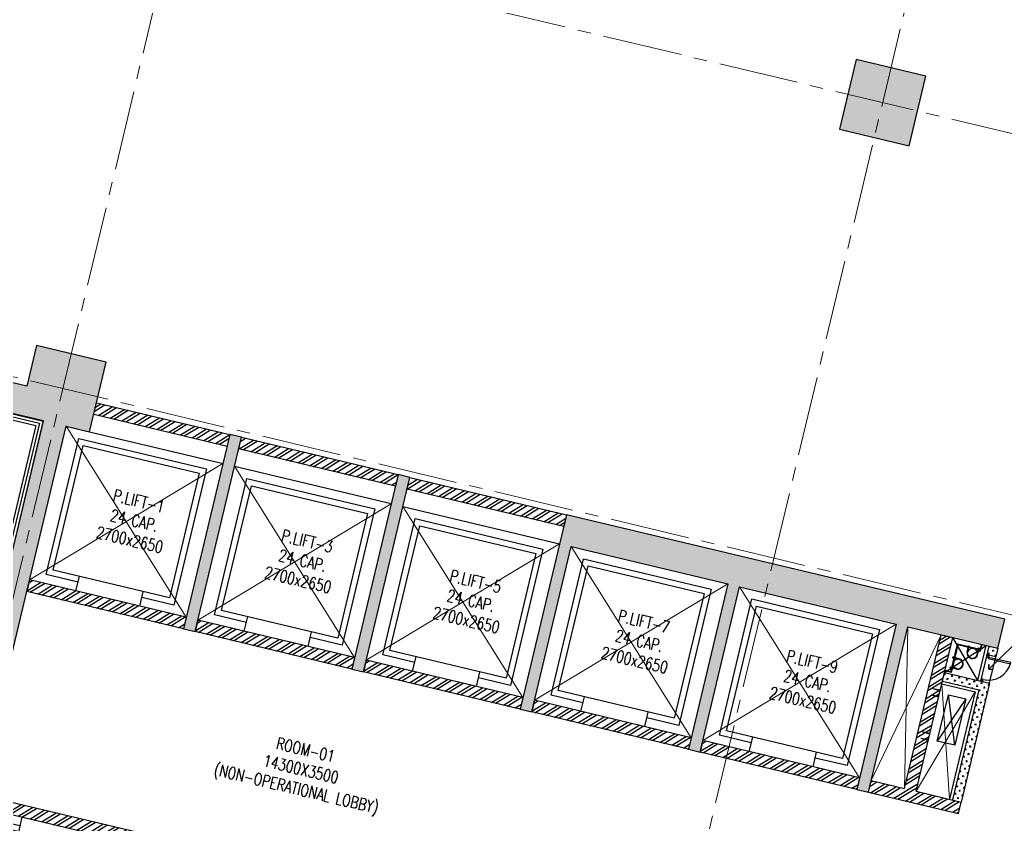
# Model space of a CAD drawing. Header units: millimetres. Extents: x 783817721 to 783927949, y 1443754877 to 1443839643.
# Drawn here: x 783847323 to 783863841, y 1443805401 to 1443818891 of the extents above; entities that cross this region are included whole.
import ezdxf

# ---------------------------------------------------------------- set-up
doc = ezdxf.new("R2010")
doc.units = ezdxf.units.MM
doc.header["$LTSCALE"] = 700
doc.header["$PDMODE"] = 32
doc.header["$PDSIZE"] = 0.35
doc.linetypes.add('CENTER2', pattern=[28.575000000000003, 19.05, -3.175, 3.175, -3.175])
doc.linetypes.add('HIDDEN', pattern=[9.524999999999999, 6.35, -3.175])
doc.layers.get('0').update_dxf_attribs({"linetype": 'CONTINUOUS'})
doc.layers.get('Defpoints').update_dxf_attribs({"linetype": 'CONTINUOUS'})
for name, color, linetype in [('A-COL', 31, 'CONTINUOUS'), ('A-COL-HAT', 250, 'CONTINUOUS'), ('A-CUTO-ABOVE', 8, 'HIDDEN'), ('A-DIM-GRID', 3, 'CONTINUOUS'), ('A-DOOR', 1, 'CONTINUOUS'), ('A-HATCH', 8, 'CONTINUOUS'), ('A-LIFT', 2, 'CONTINUOUS'), ('A-RAIL', 8, 'CONTINUOUS'), ('A-SERVICE', 254, 'HIDDEN'), ('A-SILL', 2, 'CONTINUOUS'), ('A-SILL-XXX', 2, 'CONTINUOUS'), ('A-TAG-DOOR', 2, 'CONTINUOUS'), ('A-TAG-RMNAME', 6, 'CONTINUOUS'), ('A-Title', 2, 'CONTINUOUS'), ('A-WALL', 7, 'CONTINUOUS'), ('A-WALL 150', 6, 'CONTINUOUS'), ('A-WALL-XXX', 7, 'CONTINUOUS'), ('PL-CLAMP', 31, 'CONTINUOUS')]:
    doc.layers.add(name, color=color, linetype=linetype)
for name, color, linetype, lineweight in [('A-CUTOUT BELOW', 8, 'HIDDEN', 5), ('A-GRID', 31, 'CENTER2', 5), ('PL-RWP', 220, 'CONTINUOUS', 0)]:
    doc.layers.add(name, color=color, linetype=linetype, lineweight=lineweight)
doc.styles.add('ROMANS', font='romans.shx')
doc.dimstyles.new('A-DIM-100', dxfattribs={"dimscale": 100, "dimtxt": 2, "dimasz": 1.5, "dimexe": 0, "dimexo": 0, "dimgap": 0.5, "dimtad": 1, "dimdec": 0, "dimzin": 0, "dimdsep": 46, "dimtxsty": 'ROMANS', "dimblk": 'AR-DIM-ARROW', "dimcen": 0.09, "dimclrd": 3, "dimclre": 8, "dimclrt": 6, "dimadec": 0, "dimazin": 0, "dimtfac": 1, "dimtdec": 0, "dimtofl": 0, "dimtmove": 0, "dimatfit": 3, "dimldrblk": 'AR-LED-ARROW', "dimfxl": 0.18, "dimtolj": 1, "dimtzin": 0, "dimlwd": -1, "dimarcsym": 0})
doc.dimstyles.new('A-DIM-GRID-100', dxfattribs={"dimscale": 100, "dimtxt": 3, "dimasz": 2.25, "dimexe": 0.18, "dimexo": 0, "dimgap": 0.75, "dimtad": 1, "dimdec": 0, "dimzin": 0, "dimdsep": 46, "dimtxsty": 'ROMANS', "dimblk": 'AR-DIM-ARROW', "dimcen": 2, "dimclrd": 256, "dimclre": 8, "dimclrt": 7, "dimaunit": 1, "dimadec": 0, "dimazin": 0, "dimtfac": 1, "dimtdec": 0, "dimtix": 1, "dimtofl": 0, "dimtmove": 2, "dimatfit": 3, "dimldrblk": 'AR-LED-ARROW', "dimfxl": 0.18, "dimtolj": 1, "dimtzin": 0, "dimlwd": -1, "dimlwe": -1, "dimarcsym": 0})
pattern_1 = [(31.5826406591306, (783833182.6606987, 1443833780.895452), (-74.82761338203497, 121.7131623964668), []), (31.5826406591306, (783833248.1743187, 1443833765.266929), (-74.82761338203497, 121.7131623964668), [])]
pattern_2 = [(31.58264062565807, (783862692.5984559, 1443770388.39089), (-74.8276133109294, 121.7131624401815), []), (31.58264062565807, (783862758.1120762, 1443770372.762367), (-74.8276133109294, 121.7131624401815), [])]

# ---------------------------------------------------------------- blocks, each defined once
blk = doc.blocks.new('col-2 -15')
at = {"layer": 'A-COL', "ltscale": 0.1}
h = blk.add_hatch(color=250, dxfattribs=at)
h.dxf.hatch_style = 1
h.paths.add_polyline_path([(19450.00000244379, 16649.99999976158), (19450.00000238419, 17150.00000023842), (19049.99956339598, 17150), (19049.99956309795, 26350.00000047684), (19450.44856315851, 26350.00000047684), (19450.44856327772, 27550), (18250.44856345654, 27549.87035918236), (18250.4485630393, 26849.87035989761), (13549.99956333637, 26850.00000023842), (13549.99956357479, 26350.00000071526), (18649.99956339598, 26350.00000023842), (18649.99956339598, 21750.00000023842), (18649.99956333637, 17150), (16374.999563694, 17149.99999976158), (16374.99956321716, 18550.00000047684), (13849.99956333637, 18549.99999976158), (13849.99956345558, 24149.99999976158), (13549.99956333637, 24150.00000023842), (13549.99956327677, 18250.00000023842), (16074.99956345558, 18250.00000023842), (16075.30255633593, 17150.00000143051), (16075.30255639553, 16650.00000023842), (18250.44856321812, 16649.99999976158), (18250.44856321812, 15950.0700879097), (19450.00000214577, 15950)])
h.paths.add_polyline_path([(27549.99956333637, 26850.00000023842), (27549.99956345558, 23500.00000023842), (27749.99956327677, 23500.00000047684), (27749.99956327677, 26350.00000023842), (30449.99956345558, 26350.00000071526), (30449.99956345558, 23500.00000047684), (30649.99956315756, 23500.00000047684), (30649.99956315756, 26350.00000023842), (33349.99956351519, 26349.99999976158), (33349.99956339598, 23500), (33549.99956321716, 23500.00000023842), (33549.99956339598, 26350), (35099.99956345558, 26350.00000047684), (35099.99956333637, 26850)])
h.paths.add_polyline_path([(21749.99956339598, 23500.00000023842), (21750.44856333733, 26350.00000023842), (21749.99956333637, 26350.00000023842)])
h.paths.add_polyline_path([(27549.99956303835, 20000.00000023842), (27549.99956333637, 16649.99999976158), (35099.99956315756, 16650), (35099.99956345558, 17150.00000023842), (33549.9995636344, 17149.99999976158), (33549.99956345558, 19999.99999976158), (33349.99956327677, 19999.99999976158), (33349.99956315756, 17150.00000047684), (30649.99956333637, 17150), (30649.99956339598, 20000.00000071526), (30449.99956315756, 20000.00000023842), (30449.99956333637, 17149.99999976158), (27749.99956351519, 17150.00000023842), (27749.99956333637, 20000.00000023842)])
h = blk.add_hatch(color=250, dxfattribs=at)
h.dxf.hatch_style = 1
h.paths.add_polyline_path([(21750.44856321812, 23500.00000047684), (21949.99956333637, 23500.00000071526), (21949.99956339598, 26850.00000023842), (21750.44856321812, 26850.00000023842)])
h.paths.add_polyline_path([(24649.99956345558, 26850.00000023842), (24649.99956345558, 23500.00000023842), (24849.99956345558, 23499.99999976158), (24849.99956327677, 26850.00000023842)])
at = {"layer": 'A-COL-HAT', "ltscale": 0.1}
h = blk.add_hatch(color=256, dxfattribs=at)
h.dxf.hatch_style = 1
h.paths.add_polyline_path([(30500.00000041723, 34200.00000071526), (31700.00000041723, 34200.00000047684), (31700.00000083447, 35400.00000095367), (30499.99999988079, 35400.00000238419)])
at = {"layer": 'A-COL', "ltscale": 0.1}
for points in [[(30500.00000041723, 34200.00000071526), (31700.00000041723, 34200.00000047684), (31700.00000083447, 35400.00000095367), (30499.99999988079, 35400.00000238419)], [(24649.99956345558, 26850.00000023842), (24649.99956345558, 23500.00000023842), (24849.99956345558, 23499.99999976158), (24849.99956327677, 26850.00000023842)], [(27549.99956333637, 26850.00000023842), (27549.99956345558, 23500.00000023842), (27749.99956327677, 23500.00000047684), (27749.99956327677, 26350.00000023842), (30449.99956345558, 26350.00000071526), (30449.99956345558, 23500.00000047684), (30649.99956315756, 23500.00000047684), (30649.99956315756, 26350.00000023842), (33349.99956351519, 26349.99999976158), (33349.99956339598, 23500), (33549.99956321716, 23500.00000023842), (33549.99956339598, 26350), (35099.99956345558, 26350.00000047684), (35099.99956333637, 26850)]]:
    blk.add_lwpolyline(points, close=True, dxfattribs=at)
for points in [[(19044.99956345558, 26350.00000047684), (19450.44856327772, 26350.00000047684), (19450.44856315851, 27550), (18250.44856333733, 27549.87036085129), (18250.4485630393, 26849.87036156654), (13549.99956333637, 26850.00000023842), (13549.99956357479, 26350.00000071526)], [(21750.44856321812, 23500.00000047684), (21949.99956333637, 23500.00000071526), (21949.99956339598, 26850.00000023842), (21750.44856321812, 26850.00000023842), (21750.44856321812, 23500.00000047684)], [(13549.99956357479, 26350.00000071526), (18649.99956339598, 26350.00000023842), (18649.99956339598, 21750.00000023842), (18649.99956333637, 17150), (16374.999563694, 17149.99999976158), (16374.99956321716, 18550.00000047684), (13849.99956333637, 18549.99999976158), (13849.99956345558, 24149.99999976158), (13549.99956333637, 24150.00000023842), (13549.99956327677, 18250.00000023842), (16074.99956345558, 18250.00000023842), (16075.30255627632, 17150.00000119209), (16075.30255627632, 17150.00000119209), (16075.30255639553, 16649.99999976158), (18250.44856321812, 16649.99999976158), (18250.44856321812, 15950.0700879097), (19450.00000214577, 15950), (19450.0000026226, 17150.00000023842), (19049.99956339598, 17150), (19049.99956309795, 26350.00000047684), (19450.44856315851, 26350.00000047684)]]:
    blk.add_lwpolyline(points, dxfattribs=at)
at = {"layer": 'A-GRID', "color": 1, "ltscale": 0.1}
for p, q in [((18850.00000113249, -5272.462517261505), (18850.00000065565, 48139.09744668007)), ((31100.00000011921, -5272.462519168854), (31100.00000059605, 48139.09744405746)), ((-3710.599053680897, 34799.99919009209), (95723.8044514656, 34799.99999880791)), ((-3710.599057495594, 26949.99918985367), (95723.80444782972, 26949.99999833107))]:
    blk.add_line(p, q, dxfattribs=at)
blk = doc.blocks.new('p.lift')
at = {"layer": 'A-LIFT', "color": 9}
for p, q in [((550.0000051259993, 2349.999997138977), (550.0000056624411, 2099.999993085861)), ((1650.00001001358, 2349.999996900558), (1650.000009417533, 2099.99999332428))]:
    blk.add_line(p, q, dxfattribs=at)
blk.add_lwpolyline([(550.0000098347664, 2199.999995946884), (6.0796737671e-06, 2199.999996423722), (1.788139343e-07, -149.3770030998876), (2200.000004291535, -149.3770064377477), (2200.000010132789, 2199.99999332428), (1650.000009655952, 2199.999993085862)], dxfattribs=at)
blk.add_lwpolyline([(2100.000004589558, -49.37700691458485), (2100.000009357929, 2099.999993562699), (100.0000056028366, 2099.999996185303), (100.000000834465, -49.3770040535619)], close=True, dxfattribs=at)
blk = doc.blocks.new('AR-DIM-ARROW')
for p, q in [((-1, 0), (0, 0)), ((0, -0.5), (0, 0.5))]:
    blk.add_line(p, q)
at = {"color": 6}
blk.add_line((-0.3535533905933335, -0.3535533905933335), (0.3535533905933335, 0.3535533905933335), dxfattribs=at)
blk = doc.blocks.new('*D431')
at = {"layer": 'A-DIM-GRID', "color": 8, "transparency": 16777216}
for p, q in [((783842143.1545032, 1443831694.738614), (783841837.3224108, 1443830412.712587)), ((783915971.5110061, 1443814082.703632), (783915665.6800551, 1443812800.68239))]:
    blk.add_line(p, q, dxfattribs=at)
at = {"layer": 'A-DIM-GRID', "transparency": 16777216}
blk.add_line((783915450.9980536, 1443812870.400667), (783842060.3579447, 1443830378.011713), dxfattribs=at)
at = {"layer": 'Defpoints', "color": 0, "transparency": 16777216}
for p in [(783842143.1545032, 1443831694.738614, 1.504593615159115e-08), (783841841.499177, 1443830430.221289), (783915971.5110061, 1443814082.703632, 1.504593615206622e-08)]:
    blk.add_point(p, dxfattribs=at)
at = {"layer": 'A-DIM-GRID', "transparency": 16777216, "xscale": 225, "yscale": 225, "zscale": 225}
for p, rotation in [((783841841.499177, 1443830430.221289), 166.5826444062369), ((783915669.8568213, 1443812818.191091), 346.5826444062369)]:
    blk.add_blockref('AR-DIM-ARROW', p, dxfattribs=dict(at, rotation=rotation))
at = {"layer": 'A-DIM-GRID', "color": 7, "transparency": 16777216, "insert": (783878807.8875748, 1443821843.064958), "char_height": 300, "attachment_point": 5, "rotation": 346.5826444062369, "style": 'ROMANS'}
blk.add_mtext('\\A1;75900', dxfattribs=at)
blk = doc.blocks.new('AR-LED-ARROW')
for p, q in [((0, 0), (-1, 0)), ((-0.3535533905933335, 0.3535533905933335), (-0.3818376618407981, 0.3252691193458723)), ((0, 0), (-0.3818376618407981, 0.3252691193458723)), ((0, 0), (-0.3818376618407981, -0.3252691193458723)), ((0, 0), (-0.3535533905933335, 0.3535533905933335)), ((0, 0), (-0.3535533905933335, -0.3535533905933335)), ((-0.3535533905933335, -0.3535533905933335), (-0.3818376618407981, -0.3252691193458723))]:
    blk.add_line(p, q)
blk = doc.blocks.new('ELE')
at = {"layer": 'A-DOOR'}
for p, q in [((2537600.657164624, -555440.8575525549), (2537555.657164624, -555440.8575525549)), ((2537555.657164624, -555440.8575525549), (2537555.657164624, -556290.8575525549)), ((2537600.657164624, -556290.8575525549), (2537600.657164624, -555440.8575525549)), ((2537480.657164624, -556365.8575525549), (2537480.657164624, -556290.8575525549)), ((2537480.657164624, -556290.8575525549), (2537495.657164624, -556290.8575525549)), ((2537495.657164624, -556365.8575525549), (2537480.657164624, -556365.8575525549)), ((2537495.657164624, -556365.8575525549), (2537495.657164624, -556290.8575525549)), ((2537495.657164624, -556290.8575525549), (2537555.657164624, -556290.8575525549)), ((2537495.657164624, -556290.8575525549), (2537495.657164624, -556365.8575525549)), ((2537590.657164624, -556365.8575525549), (2537495.657164624, -556365.8575525549)), ((2537555.657164624, -556290.8575525549), (2537555.657164624, -556335.8575525549)), ((2537555.657164624, -556290.8575525549), (2537600.657164624, -556290.8575525549)), ((2537555.657164624, -556335.8575525549), (2537590.657164624, -556335.8575525549)), ((2537590.657164624, -556335.8575525549), (2537590.657164624, -556365.8575525549)), ((2538405.657164624, -556335.8575525549), (2538370.657164624, -556335.8575525549)), ((2538370.657164624, -556335.8575525549), (2538370.657164624, -556365.8575525549)), ((2538370.657164624, -556365.8575525549), (2538465.657164624, -556365.8575525549)), ((2538465.657164624, -556290.8575525549), (2538405.657164624, -556290.8575525549)), ((2538405.657164624, -556290.8575525549), (2538405.657164624, -556335.8575525549)), ((2538480.657164624, -556290.8575525549), (2538465.657164624, -556290.8575525549)), ((2538465.657164624, -556290.8575525549), (2538465.657164624, -556365.8575525549)), ((2538465.657164624, -556365.8575525549), (2538465.657164624, -556290.8575525549)), ((2538465.657164624, -556365.8575525549), (2538480.657164624, -556365.8575525549)), ((2538480.657164624, -556365.8575525549), (2538480.657164624, -556290.8575525549))]:
    blk.add_line(p, q, dxfattribs=at)
blk.add_arc((2537555.657164624, -556290.8575525549), 850, 0, 90, dxfattribs=at)
blk = doc.blocks.new('*D99')
at = {"layer": 'A-DIM-GRID', "color": 8, "transparency": 16777216}
for p, q in [((783830850.3232619, 1443824219.385974), (783834035.6101902, 1443837571.835761)), ((783922822.1838353, 1443802938.892019), (783925858.5459169, 1443815667.061613))]:
    blk.add_line(p, q, dxfattribs=at)
at = {"layer": 'A-DIM-GRID', "transparency": 16777216}
blk.add_line((783834250.2921414, 1443837502.117328), (783925635.5104083, 1443815701.762649), dxfattribs=at)
at = {"layer": 'Defpoints', "color": 0, "transparency": 16777216}
for p in [(783830850.3232619, 1443824219.385974), (783925854.3691382, 1443815649.552914), (783922822.1838353, 1443802938.892019)]:
    blk.add_point(p, dxfattribs=at)
at = {"layer": 'A-DIM-GRID', "transparency": 16777216, "xscale": 225, "yscale": 225, "zscale": 225}
for p, rotation in [((783834031.4334115, 1443837554.327062), 166.5826029587621), ((783925854.3691382, 1443815649.552914), 346.5826029587622)]:
    blk.add_blockref('AR-DIM-ARROW', p, dxfattribs=dict(at, rotation=rotation))
at = {"layer": 'A-DIM-GRID', "color": 7, "transparency": 16777216, "insert": (783879995.1110089, 1443826820.798718), "char_height": 300, "attachment_point": 5, "rotation": 346.5826029587621, "style": 'ROMANS'}
blk.add_mtext('\\A1;94400', dxfattribs=at)
blk = doc.blocks.new('A$C67C037E8')
at = {"layer": 'PL-CLAMP', "color": 9}
for p, q in [((-89.99989686960095, -90.00010312777754), (-89.99980520031012, -170.0001031253385)), ((-79.99989686960748, -90.00009166806845), (-79.99980520031667, -170.0000916666771)), ((80.00010312795915, -89.9999083285555), (80.00019479818127, -169.9999083270478)), ((90.00010312795254, -89.99989686977776), (90.0001947981747, -169.99989686827)), ((-98.84736578753777, -187.0001132613964), (-98.84737380864144, -180.0001132637586)), ((-95.84736238205451, -190.000109820461), (-74.15220213357726, -190.0000849605851)), ((-89.99979369193943, -180.0001031255646), (-89.99977329167149, -197.8033732617628)), ((-86.99976988647923, -200.8033698214093), (-82.99976987111502, -200.8033652379215)), ((-79.99979374113147, -180.0000916668452), (-79.99977334086348, -197.8033618030433)), ((-71.15220560332575, -187.0000815262893), (-71.15221362442945, -180.0000815286512)), ((71.15263416083684, -186.9999184631641), (71.15262613973316, -179.9999184655262)), ((95.84779781479729, -189.9998901623528), (74.15263756632011, -189.9999150222285)), ((80.00020625643518, -179.9999083273323), (80.00022665670313, -197.8031784635304)), ((87.00023007755063, -200.8031704396891), (83.00023006218639, -200.8031750231769)), ((90.00020620724315, -179.9998968686128), (90.00022660751112, -197.8031670048109)), ((98.84779434504885, -186.9998867280568), (98.84778632394516, -179.9998867304188))]:
    blk.add_line(p, q, dxfattribs=at)
for centre, radius, start, end in [((0.0001031291758249, -89.99999999877762), 89.99999999883582, 6.56539603376e-05, 180.0000656539602), ((-95.84736581996141, -187.0001098236351), 2.999999999956342, 180.0000656536273, 270.0000656536269), ((-86.9997733240951, -197.8033698245836), 2.999999999956342, 180.0000656536273, 270.0000656536269), ((-82.99977330902192, -197.8033652410958), 2.999999999956342, 270.0000656536269, 6.56536272954e-05), ((-74.15220557148419, -187.0000849637595), 2.999999999956342, 270.0000656536269, 6.56536272954e-05), ((74.15263412899529, -186.9999150254028), 2.999999999956342, 180.0000656536273, 270.0000656536269), ((83.00022662486154, -197.8031750263512), 2.999999999956342, 180.0000656536273, 270.0000656536269), ((87.00022663993475, -197.8031704428634), 2.999999999956342, 270.0000656536269, 6.56536272954e-05), ((95.84779437747248, -186.999890165527), 2.999999999956342, 270.0000656536269, 6.56536272954e-05)]:
    blk.add_arc(centre, radius, start, end, dxfattribs=at)
at = {"layer": 'PL-RWP'}
blk.add_circle((0.0001031291758243, -89.99999999831196), 79.999999998603, dxfattribs=at)
blk = doc.blocks.new('A$C7d5ec4e2')
at = {"layer": 'A-SERVICE'}
for p, q in [((-36385.33355766535, 2199.632126808167), (-36385.33355736732, 2099.632127285004)), ((-36385.33355766535, 2199.632126808167), (-36385.33355760574, 2084.821189165115)), ((-36385.33355766535, 2199.632126808167), (-36385.33355736732, 2099.632127285004)), ((-36385.33355796337, 2199.632128238678), (-36385.33355724812, 2099.632127285004)), ((-36381.33355808258, 2199.632126092911), (-36381.33355778456, 2099.632127285004)), ((-36381.33355808258, 2199.632126092911), (-36381.33355730772, 2084.821189641953)), ((-36381.33355808258, 2199.632126092911), (-36381.33355778456, 2099.632127285004)), ((-36381.33355808258, 2199.632126092911), (-36381.33355712891, 2110.57630610466)), ((-36380.33384096622, 2199.64021396637), (-36380.33384037018, 2099.640213489532)), ((-36380.33384096622, 2199.64021396637), (-36380.3338406682, 2084.829276561737)), ((-36380.33384096622, 2199.64021396637), (-36380.33384037018, 2099.640213489532)), ((-36380.33384090662, 2199.640212774277), (-36380.33384037018, 2099.640213489532)), ((-36376.33384096622, 2199.640211820602), (-36376.33384031057, 2099.640212774277)), ((-36376.33384096622, 2199.640211820602), (-36376.33384072781, 2084.829275608063)), ((-36376.33384096622, 2199.640211820602), (-36376.33384031057, 2099.640212774277)), ((-36376.33384096622, 2199.640211820602), (-36376.33384025097, 2110.58439207077)), ((-36385.33355730772, 2109.632126092911), (-36780.02450090647, 2109.632125854492)), ((-36780.02450090647, 2109.632125854492), (-36780.02449780703, 1634.632124900818)), ((-36380.33384078741, 2109.640213489532), (-36775.02478402853, 2109.640212535858)), ((-36775.02478402853, 2109.640212535858), (-36775.02478098869, 1634.640211582184)), ((-36385.3335570693, 2099.632127523422), (-36770.0245000124, 2099.632126569748)), ((-36770.0245000124, 2099.632126569748), (-36770.02449858189, 1684.632124662399)), ((-36380.33384025097, 2099.640213489532), (-36765.0247836113, 2099.640213012695)), ((-36765.0247836113, 2099.640213012695), (-36765.02478158474, 1684.640212059021)), ((-36880.02449947596, 1634.632124662399), (-36770.02449941635, 1634.632127285004)), ((-36880.02449953556, 1630.632126569748), (-36770.21356248856, 1630.632127285004)), ((-36875.02478218079, 1634.640210866928), (-36765.02478277683, 1634.640212774277)), ((-36875.0247823, 1630.640210866928), (-36765.21384549141, 1630.640213012695))]:
    blk.add_line(p, q, dxfattribs=at)
for points in [[(-36385.33355677128, 2084.821187973022), (-36381.33355689049, 2084.821189641953)], [(-36380.33384013176, 2084.82927441597), (-36376.33384054899, 2084.829275846481)], [(-36770.21356213093, 1684.632126569748), (-36770.21356207132, 1630.632126092911)], [(-36765.21384513378, 1684.640212774277), (-36765.21384483576, 1630.640211820602)]]:
    blk.add_lwpolyline(points, dxfattribs=at)
for p, rotation in [((-36494.3150485754, 1929.632219314575), 180.0000002711567), ((-36600.02460259199, 1789.632250547409), 270.000000168978)]:
    blk.add_blockref('A$C67C037E8', p, dxfattribs=dict(at, rotation=rotation))
blk = doc.blocks.new('A$C9b6d854f')
at = {"layer": 'A-SERVICE'}
for p, q in [((-45579.91387087107, 8793.009233236313), (-45455.00425088406, 8797.402076721191)), ((-45579.91330802441, 8790.009230852127), (-45455.00425165892, 8785.40208029747)), ((-45455.00425165892, 8785.40208029747), (-45455.00425088406, 8797.402076721191)), ((-45579.91387224197, 8682.376063108444), (-45455.00425219536, 8686.768908977509)), ((-45579.91330915689, 8679.3760638237), (-45455.00425195694, 8674.76891040802)), ((-45455.00425195694, 8674.76891040802), (-45455.00425219536, 8686.768908977509)), ((-45000.00425320864, 7949.998012781143), (-45300.00425165892, 8749.998070955276)), ((-45000.00422537327, 8749.998012542725), (-45300.00427860022, 7949.998075723648)), ((-45579.91387414932, 8045.44177365303), (-45455.00425392389, 8041.04892539978)), ((-45579.91387486458, 7934.808605670929), (-45455.00425499678, 7930.415754556656)), ((-45579.91331189871, 8048.4417719841), (-45455.0042540431, 8053.048926353455)), ((-45579.91331231594, 7937.808603525162), (-45455.00425499678, 7942.415754318237)), ((-45455.0042540431, 8053.048926353455), (-45455.00425392389, 8041.04892539978)), ((-45455.00425499678, 7942.415754318237), (-45455.00425499678, 7930.415754556656))]:
    blk.add_line(p, q, dxfattribs=at)
blk.add_lwpolyline([(-45000.00425320864, 7949.998012781143), (-45300.00427860022, 7949.998075723648), (-45300.00425165892, 8749.998070955276), (-45000.00422537327, 8749.998012542725)], close=True, dxfattribs=at)
blk = doc.blocks.new('A$C3df1e9b8')
at = {"layer": 'A-SERVICE'}
blk.add_blockref('A$C9b6d854f', (75550.00305140018, -4499.950220823288), dxfattribs=at)
at = {"layer": 'A-Title'}
blk.add_blockref('A$C7d5ec4e2', (66974.99810868502, 3000.044127464294), dxfattribs=at)

msp = doc.modelspace()

# ---------------------------------------------------------------- hatches: boundary and pattern name
at = {"layer": 'A-HATCH', "ltscale": 0.01}
h = msp.add_hatch(dxfattribs=at)
h.set_pattern_fill('ANSI32', color=256, scale=14.99999999999999, angle=3.774256862263238e-05, style=0)
h.set_pattern_definition([(31.5826406591306, (783833182.6606985, 1443833780.895452), (-74.82761338203497, 121.7131623964668), []), (31.5826406591306, (783833248.1743187, 1443833765.266929), (-74.82761338203497, 121.7131623964668), [])])
h.paths.add_polyline_path([(783850846.266072, 1443811935.941653), (783848609.0431482, 1443812469.639684), (783848562.6346236, 1443812275.098561), (783850799.8575476, 1443811741.400529)])
h = msp.add_hatch(dxfattribs=at)
h.set_pattern_fill('ANSI32', color=256, scale=14.99999999999999, angle=3.774256862263238e-05, style=0)
h.set_pattern_definition(pattern_1)
h.paths.add_polyline_path([(783851040.3704513, 1443811889.637316), (783850993.9619267, 1443811695.096191), (783853620.2670982, 1443811068.581111), (783853666.6756229, 1443811263.122236)])
h = msp.add_hatch(dxfattribs=at)
h.set_pattern_fill('ANSI32', color=256, scale=14.99999999999999, angle=3.774256862263238e-05, style=0)
h.set_pattern_definition(pattern_1)
h.paths.add_polyline_path([(783856441.1133933, 1443810395.657507), (783856487.5219179, 1443810590.198632), (783853861.2167466, 1443811216.713711), (783853814.8082219, 1443811022.172587)])
h = msp.add_hatch(dxfattribs=at)
h.set_pattern_fill('ANSI32', color=256, scale=14.99999999999999, angle=3.774256862263238e-05, style=0)
h.set_pattern_definition(pattern_2)
h.paths.add_polyline_path([(783847488.5902013, 1443809498.537626), (783850115.3314127, 1443808871.916697), (783850068.9233001, 1443808677.377868), (783847442.1820887, 1443809303.998797)])
h = msp.add_hatch(dxfattribs=at)
h.set_pattern_fill('ANSI32', color=256, scale=14.99999999999999, angle=3.774256862263238e-05, style=0)
h.set_pattern_definition([(31.58264062565807, (783865513.0080068, 1443769715.571473), (-74.8276133109294, 121.7131624401815), []), (31.58264062565807, (783865578.5216271, 1443769699.94295), (-74.8276133109294, 121.7131624401815), [])])
h.paths.add_polyline_path([(783850308.9997522, 1443808825.718209), (783852935.7409636, 1443808199.09728), (783852889.332851, 1443808004.55845), (783850262.5916396, 1443808631.17938)])
h = msp.add_hatch(dxfattribs=at)
h.set_pattern_fill('ANSI32', color=256, scale=14.99999999999999, angle=3.774256862263238e-05, style=0)
h.set_pattern_definition(pattern_2)
h.paths.add_polyline_path([(783863100.5150815, 1443805774.254155), (783862346.6682271, 1443805954.087188), (783862961.5811672, 1443808531.757041), (783862767.0400438, 1443808578.165568), (783862152.1271031, 1443806000.495712), (783861592.821381, 1443806133.920218), (783861546.4128565, 1443805939.379094), (783863054.106557, 1443805579.713032)])
at = {"layer": 'A-HATCH'}
h = msp.add_hatch(dxfattribs=at)
h.set_pattern_fill('CROSS', color=256, scale=9.999999999999995, angle=3.774722192838826e-05, style=0)
h.set_pattern_definition([(346.5826028830893, (783888814.2766608, 1443798714.851827), (76.50154433363684, 47.03204986568832), [31.74999999999999, -95.24999999999996]), (76.58260288308942, (783888826.0346733, 1443798695.726441), (-47.03204986568832, 76.50154433363684), [31.74999999999999, -95.24999999999997])])
h.paths.add_polyline_path([(783863715.4278063, 1443808351.924085), (783863569.5220548, 1443808386.730457), (783863534.7215677, 1443808240.867179), (783863680.6272458, 1443808206.060096)])
h.paths.add_polyline_path([(783863576.2024537, 1443807768.30066), (783863430.2966111, 1443807803.107053), (783862822.3555995, 1443807948.133693), (783862787.5492063, 1443807802.22785), (783863395.4902178, 1443807657.201211), (783862954.6092387, 1443805809.060549), (783863100.5150813, 1443805774.254155)])
at = {"layer": 'A-HATCH', "ltscale": 0.01}
h = msp.add_hatch(dxfattribs=at)
h.set_pattern_fill('ANSI32', color=256, scale=14.99999999999999, angle=3.774256862263238e-05, style=0)
h.set_pattern_definition([(31.58264062565807, (783868333.8543022, 1443769042.647868), (-74.8276133109294, 121.7131624401815), []), (31.58264062565807, (783868399.3679224, 1443769027.019345), (-74.8276133109294, 121.7131624401815), [])])
h.paths.add_polyline_path([(783853129.8460475, 1443808152.794604), (783855756.5872589, 1443807526.173675), (783855710.1791464, 1443807331.634846), (783853083.437935, 1443807958.255775)])
h = msp.add_hatch(dxfattribs=at)
h.set_pattern_fill('ANSI32', color=256, scale=14.99999999999999, angle=3.774256862263238e-05, style=0)
h.set_pattern_definition([(31.58264062565807, (783871155.1373068, 1443768369.620085), (-74.8276133109294, 121.7131624401815), []), (31.58264062565807, (783871220.6509271, 1443768353.991562), (-74.8276133109294, 121.7131624401815), [])])
h.paths.add_polyline_path([(783855951.1290522, 1443807479.766821), (783858577.8702636, 1443806853.145892), (783858531.462151, 1443806658.607063), (783855904.7209396, 1443807285.227992)])
h = msp.add_hatch(dxfattribs=at)
h.set_pattern_fill('ANSI32', color=256, scale=14.99999999999999, angle=3.774256862263238e-05, style=0)
h.set_pattern_definition([(31.58264062565807, (783873975.9840541, 1443767696.696373), (-74.8276133109294, 121.7131624401815), []), (31.58264062565807, (783874041.4976743, 1443767681.06785), (-74.8276133109294, 121.7131624401815), [])])
h.paths.add_polyline_path([(783858771.9757994, 1443806806.843109), (783861398.7170109, 1443806180.22218), (783861352.3088983, 1443805985.683351), (783858725.5676869, 1443806612.30428)])
h = msp.add_hatch(dxfattribs=at)
h.set_pattern_fill('ANSI32', color=256, scale=14.99999999999999, angle=3.774256862263238e-05, style=0)
h.set_pattern_definition(pattern_2)
h.paths.add_polyline_path([(783846583.6219206, 1443805704.988182), (783849210.3631321, 1443805078.367252), (783849256.7712448, 1443805272.906082), (783846630.0300332, 1443805899.52701)])

# ---------------------------------------------------------------- linework, layer by layer
at = {"layer": 'A-CUTO-ABOVE'}
for p, q in [((783863381.6613303, 1443807814.709184, -1.504560720296215e-08), (783862961.581173, 1443808531.757064, -1.504560151204371e-08)), ((783862822.3555992, 1443807948.133692, -1.504560720296574e-08), (783863520.8869035, 1443808398.332556, -1.504560151204011e-08)), ((783863381.6613303, 1443807814.709185, -1.504560720296214e-08), (783863520.8869034, 1443808398.332557, -1.504560151204011e-08))]:
    msp.add_line(p, q, dxfattribs=at)
at = {"layer": 'A-CUTOUT BELOW'}
for p, q in [((783848103.5032951, 1443812076.207998, -1.504560151213935e-08), (783850114.8955269, 1443808872.023066, -1.504562664702768e-08)), ((783850729.8084663, 1443811449.692918, -1.504560151212246e-08), (783847488.5899279, 1443809498.538246, -1.504562664704459e-08)), ((783850924.349136, 1443811403.284513, -1.504560151212111e-08), (783852935.7413678, 1443808199.099581, -1.504562664700945e-08)), ((783853550.6543071, 1443810776.769433, -1.504560151210422e-08), (783850309.4357688, 1443808825.614761, -1.504562664702635e-08)), ((783853745.1954315, 1443810730.360908, -1.504560151210297e-08), (783855756.5876632, 1443807526.175977, -1.504562664699131e-08)), ((783856371.5006026, 1443810103.845829, -1.504560151208609e-08), (783853130.2820644, 1443808152.691157, -1.504562664700821e-08)), ((783856566.0417268, 1443810057.437305, -1.504560151208483e-08), (783858577.4339585, 1443806853.252373, -1.504562664697317e-08)), ((783859192.3468981, 1443809430.922225, -1.504560151206795e-08), (783855951.1283597, 1443807479.767554, -1.504562664699007e-08)), ((783859386.888477, 1443809384.513596, -1.504560151206666e-08), (783861398.2807087, 1443806180.328665, -1.5045626646955e-08)), ((783862013.1936481, 1443808757.998517, -1.504560151204977e-08), (783858771.9751097, 1443806806.843845, -1.50456266469719e-08)), ((783862152.1271031, 1443806000.495711, -1.504562664695044e-08), (783862207.7343177, 1443808711.590097, -1.504560151204856e-08)), ((783861592.8213716, 1443806133.920219, -1.504562664695403e-08), (783862767.0400491, 1443808578.165588, -1.504560151204496e-08)), ((783862905.9739578, 1443805820.66268, -1.504562664694558e-08), (783862775.9470751, 1443807753.592569, -1.504560909993974e-08)), ((783863430.2966105, 1443807803.107054, -1.504560720296183e-08), (783863430.2968324, 1443807803.106709, -1.504560720296452e-08)), ((783863335.2528056, 1443807620.168061, -1.504560909993615e-08), (783862346.668227, 1443805954.087188, -1.504562664694918e-08))]:
    msp.add_line(p, q, dxfattribs=at)
at = {"layer": 'A-RAIL'}
for points, elevation in [([(783844989.2738845, 1443812812.174676), (783847714.4278126, 1443812162.078852), (783845906.0628263, 1443804581.54569), (783843667.261706, 1443805115.620203)], -8.651584957968922e-09), ([(783844977.2952693, 1443812761.961201), (783847652.2357224, 1443812123.843993), (783845867.8279665, 1443804643.73778), (783843679.2403213, 1443805165.833678)], -8.651584468336425e-09), ([(783844965.6931382, 1443812713.32592), (783847591.9983103, 1443812086.810843), (783845830.7948167, 1443804703.975192), (783843690.8424523, 1443805214.468959)], -8.651583994092921e-09)]:
    msp.add_lwpolyline(points, dxfattribs=dict(at, elevation=elevation))
at = {"layer": 'A-SILL'}
for p, q in [((783848493.021837, 1443811983.286875, -1.504560151213679e-08), (783850730.3508663, 1443811450.033629, -1.50456015077853e-08)), ((783850924.3083304, 1443811403.113434, -1.504560151378929e-08), (783853550.7604169, 1443810777.214211, -1.504560150776717e-08)), ((783853745.1546254, 1443810730.189829, -1.504560151377115e-08), (783856371.6067122, 1443810104.290607, -1.504560150774903e-08)), ((783863381.6613299, 1443807814.709184, -1.504560720296215e-08), (783863520.8869033, 1443808398.332556, -1.504560151204012e-08)), ((783862775.9470751, 1443807753.592569, -1.504560909993974e-08), (783863335.2528056, 1443807620.168061, -1.504560909993615e-08)), ((783863335.2528056, 1443807620.168061, -1.504560909993615e-08), (783862905.9739577, 1443805820.66268, -1.504562664694559e-08))]:
    msp.add_line(p, q, dxfattribs=at)
at = {"layer": 'A-SILL-XXX'}
for p, q in [((783863430.3361399, 1443807803.097624, -1.504560720296183e-08), (783863534.7635872, 1443808240.855943, -1.504560293437579e-08)), ((783863577.1799115, 1443807772.223014, -1.504560716462203e-08), (783863680.6695391, 1443808206.050006, -1.504560293437039e-08))]:
    msp.add_line(p, q, dxfattribs=at)
at = {"layer": 'A-WALL 150'}
for p, q in [((783862822.3555995, 1443807948.133693, -1.504560720296573e-08), (783863430.296611, 1443807803.107054, -1.504560720296183e-08)), ((783862787.5492063, 1443807802.22785, -1.504560862569624e-08), (783863395.4902178, 1443807657.201211, -1.504560862569233e-08)), ((783863576.2024537, 1443807768.30066, -1.504560720296089e-08), (783863100.5150813, 1443805774.254155, -1.504562664694433e-08)), ((783863430.2966111, 1443807803.107053, -1.504560720296183e-08), (783863576.2024537, 1443807768.30066, -1.504560720296089e-08)), ((783863395.4902178, 1443807657.201211, -1.504560862569233e-08), (783862954.6092385, 1443805809.060548, -1.504562664694528e-08))]:
    msp.add_line(p, q, dxfattribs=at)
at = {"layer": 'A-WALL 150', "elevation": -1.504551567413402e-08}
msp.add_lwpolyline([(783863715.4278063, 1443808351.924085), (783863680.6272458, 1443808206.060096), (783863534.7215677, 1443808240.867179), (783863569.5220548, 1443808386.730457)], dxfattribs=at)
at = {"layer": 'A-WALL-XXX', "linetype": 'ByBlock'}
for p, q in [((783848609.0431482, 1443812469.639685, -1.504559676970177e-08), (783850846.2660722, 1443811935.941653, -1.504559676968739e-08)), ((783848562.6346235, 1443812275.09856, -1.504559866667578e-08), (783850799.8575476, 1443811741.400529, -1.50455986666614e-08))]:
    msp.add_line(p, q, dxfattribs=at)
at = {"layer": 'A-WALL-XXX'}
for p, q in [((783847488.589888, 1443809498.53823, -1.504562664704482e-08), (783847442.1813636, 1443809303.997106, -1.504562854401884e-08)), ((783850115.3318245, 1443808871.918991), (783847488.5898873, 1443809498.538229, -1.504562664704484e-08)), ((783850068.9233001, 1443808677.377868), (783847442.1813635, 1443809303.997105, -1.504562854401885e-08)), ((783850115.3318244, 1443808871.918991), (783850068.9233001, 1443808677.377868)), ((783850308.9994389, 1443808825.718813, -1.504562664702669e-08), (783850262.5909145, 1443808631.177688, -1.504562854400071e-08)), ((783852935.7413754, 1443808199.099574), (783850308.9994382, 1443808825.718811, -1.504562664702671e-08)), ((783852889.332851, 1443808004.55845), (783850262.5909144, 1443808631.177687, -1.504562854400072e-08)), ((783862152.1271031, 1443806000.495712, -1.504562664695043e-08), (783862767.0400491, 1443808578.165589, -1.504560151204496e-08)), ((783862346.668227, 1443805954.087188, -1.504562664694918e-08), (783862961.581173, 1443808531.757064, -1.504560151204371e-08)), ((783862767.0400491, 1443808578.165589, -1.504560151204496e-08), (783862961.581173, 1443808531.757064, -1.504560151204371e-08)), ((783852935.7413753, 1443808199.099574), (783852889.332851, 1443808004.55845)), ((783853129.8457342, 1443808152.795208, -1.504562664700856e-08), (783853083.4372098, 1443807958.254083, -1.504562854398258e-08)), ((783855756.5876708, 1443807526.175969), (783853129.8457335, 1443808152.795207, -1.504562664700858e-08)), ((783855710.1791464, 1443807331.634845), (783853083.4372097, 1443807958.254082, -1.504562854398259e-08)), ((783855756.5876707, 1443807526.175969), (783855710.1791464, 1443807331.634845)), ((783855951.1287389, 1443807479.767425, -1.504530226432088e-08), (783855904.7202145, 1443807285.226301, -1.504530416129489e-08)), ((783858577.8706754, 1443806853.148186), (783855951.1287382, 1443807479.767424, -1.504530226432089e-08)), ((783858531.462151, 1443806658.607063), (783855904.7202144, 1443807285.2263, -1.50453041612949e-08)), ((783858577.8706753, 1443806853.148186), (783858531.462151, 1443806658.607063)), ((783858771.9754862, 1443806806.843713, -1.504530226430274e-08), (783858725.5669618, 1443806612.302589, -1.504530416127675e-08)), ((783861398.7174227, 1443806180.224474), (783858771.9754854, 1443806806.843712, -1.504530226430275e-08)), ((783861352.3088983, 1443805985.683351), (783858725.5669616, 1443806612.302588, -1.504530416127676e-08)), ((783861398.7174226, 1443806180.224474), (783861352.3088983, 1443805985.683351)), ((783861546.4128429, 1443805939.379093, -1.504562854392807e-08), (783861592.8213658, 1443806133.920212, -1.504562664695411e-08)), ((783861592.8213722, 1443806133.92022, -1.504562664695403e-08), (783862152.1271031, 1443806000.495712, -1.504562664695044e-08)), ((783849256.7712449, 1443805272.906082), (783846630.03015, 1443805899.528848, -1.504562854401885e-08)), ((783861546.4128478, 1443805939.379096, -1.504562854392803e-08), (783863054.1065569, 1443805579.713031, -1.504562854391834e-08)), ((783862346.668227, 1443805954.087188, -1.504562664694918e-08), (783863100.5150813, 1443805774.254155, -1.504562664694433e-08)), ((783863054.1065569, 1443805579.713031, -1.504562854391834e-08), (783863100.5150814, 1443805774.254156, -1.504562664694433e-08)), ((783849210.3624641, 1443805078.36502), (783846583.6213685, 1443805704.987786, -1.504562664704484e-08))]:
    msp.add_line(p, q, dxfattribs=at)
at = {"layer": 'A-WALL-XXX', "linetype": 'ByBlock', "elevation": -1.504551567413402e-08}
for points in [[(783851040.3704513, 1443811889.637316), (783853666.6756229, 1443811263.122236), (783853620.2670982, 1443811068.581111), (783850993.9619267, 1443811695.096191)], [(783853861.2167466, 1443811216.713711), (783856487.5219179, 1443810590.198632), (783856441.1133933, 1443810395.657507), (783853814.8082219, 1443811022.172587)]]:
    msp.add_lwpolyline(points, close=True, dxfattribs=at)

# ---------------------------------------------------------------- block references
at = {"rotation": 346.5826028830894}
msp.add_blockref('A$C3df1e9b8', (783832476.5208341, 1443810458.170673, -1.504565083355612e-08), dxfattribs=at)
at = {"layer": 'A-COL', "rotation": 346.5826406508676}
msp.add_blockref('col-2 -15', (783823459.138127, 1443790865.826888, -1.504585143858407e-08), dxfattribs=at)
at = {"layer": 'A-LIFT', "xscale": -1, "rotation": 166.5826406504964}
for p in [(783848276.4610602, 1443811726.529896, 1.20382009301679e-05), (783851097.3049318, 1443811053.607209, 1.203828274589086e-05), (783853918.1512228, 1443810380.683607, -1.514146913700514e-08), (783856738.5628593, 1443809707.861835, 1.20535230271205e-05), (783859559.8438162, 1443809034.836411, 1.203855910160585e-05)]:
    msp.add_blockref('p.lift', p, dxfattribs=at)
at = {"layer": 'A-LIFT', "rotation": 346.5826406504963}
msp.add_blockref('p.lift', (783846280.892083, 1443803361.262488, 1.203839546646016e-05), dxfattribs=at)
at = {"layer": 'A-WALL', "xscale": 0.4499999996338315, "yscale": 0.4499999996338315, "zscale": 0.4499999996338315, "rotation": 256.5828202050197}
msp.add_blockref('ELE', (784372024.1926212, 1444860846.903484, -1.50347724723555e-08), dxfattribs=at)

# ---------------------------------------------------------------- texts
at = {"layer": 'A-TAG-RMNAME', "char_height": 199.9999999999999, "width": 5004.414257640825, "attachment_point": 1, "rotation": 346.58264288945026, "style": 'ROMANS'}
for s, insert in [('\\pxi-3,l4,qc,t4;{\\W0.75;P.LIFT-1\\P24 CAP.\\P2700x2650}', (783846812.7365519, 1443811522.350359, -1.504560946287036e-08)), ('\\pxi-3,l4,qc,t4;{\\W0.75;P.LIFT-3\\P24 CAP.\\P2700x2650}', (783849633.5828472, 1443810849.426754, -1.504560946285222e-08)), ('\\pxi-3,l4,qc,t4;{\\W0.75;P.LIFT-5\\P24 CAP.\\P2700x2650}', (783852454.4291432, 1443810176.503151, -1.504560946283408e-08)), ('\\pxi-3,l4,qc,t4;{\\W0.75;P.LIFT-7\\P24 CAP.\\P2700x2650}', (783855275.2754385, 1443809503.579546, -1.504560946281595e-08)), ('\\pxi-3,l4,qc,t4;{\\W0.75;P.LIFT-9\\P24 CAP.\\P2700x2650}', (783858096.1217338, 1443808830.655941, -1.504560946279782e-08)), ('\\pxi-3,l4,qc,t4;{\\W0.75;ROOM-01\\P14300X3500\\P(NON-OPERATIONAL LOBBY)}', (783849606.2069306, 1443807352.426385, -1.504564178637661e-08))]:
    msp.add_mtext(s, dxfattribs=dict(at, insert=insert))

# ---------------------------------------------------------------- dimensions: what is measured, and where the dimension line sits
at = {"layer": 'A-DIM-GRID'}
for base, p1, p2, angle, picture, middle in [((783925854.3691382, 1443815649.552914, -1.504574694601953e-08), (783830850.3232619, 1443824219.385974, -1.504552745188964e-08), (783922822.1838353, 1443802938.892019, -1.504552136452008e-08), 346.5826029587622, '*D99', (783879995.1110089, 1443826820.798718, -1.504574694601953e-08)), ((783841841.499177, 1443830430.221289, -3.009136978159546e-08), (783915971.5110062, 1443814082.703632, -1.504543362952924e-08), (783842143.1545032, 1443831694.738614, -1.504543363000431e-08), 346.5826444062369, '*D431', (783878807.8875748, 1443821843.064958, -3.009136978159546e-08))]:
    dim = msp.add_linear_dim(base=base, p1=p1, p2=p2, angle=angle, dimstyle='A-DIM-GRID-100', dxfattribs=at)
    dim.commit()
    dim.dimension.update_dxf_attribs({"geometry": picture, "text_midpoint": middle})

# ---------------------------------------------------------------- leaders
at = {"layer": 'A-TAG-DOOR'}
msp.add_leader([(783863564.5682645, 1443808004.488773, -1.504560504949621e-08), (783863972.11356, 1443808397.557996, -1.504560504949621e-08)], dimstyle='A-DIM-100', override={"dimgap": 0.5, "dimtad": 0}, dxfattribs=at)

doc.saveas('drawing.dxf')
